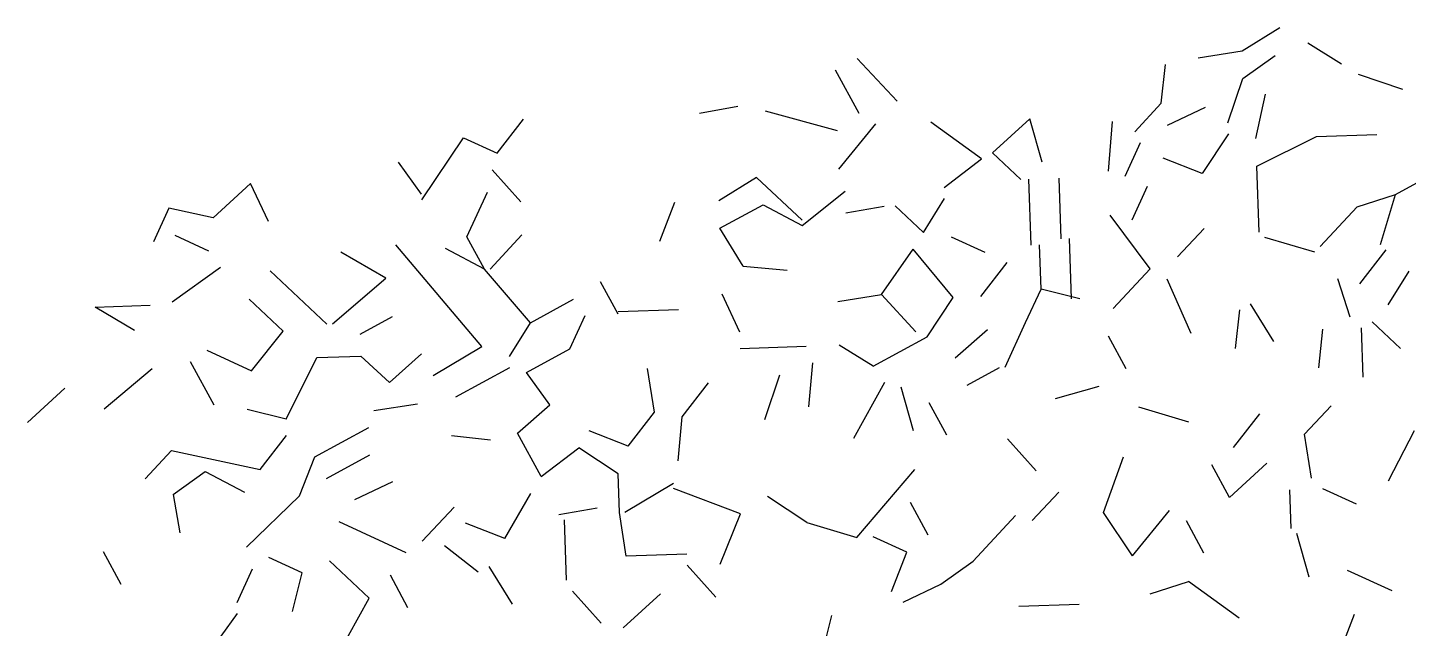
# Model space of a CAD drawing. Header units: metres. Extents: x 10 to 239, y 2 to 253.
# Drawn here: x 91.224 to 92.579, y 183.142 to 183.731 of the extents above; entities that cross this region are included whole.
import ezdxf

# ---------------------------------------------------------------- set-up
doc = ezdxf.new("R2010")
doc.units = ezdxf.units.M
doc.header["$MEASUREMENT"] = 0
doc.layers.add('bloques ARBOLES', color=7, linetype='Continuous', true_color=0xb8d897)

# ---------------------------------------------------------------- blocks, each defined once
blk = doc.blocks.new('arb-alz-77')
at = {"layer": 'bloques ARBOLES', "linetype": 'Continuous'}
for p, q in [((-0.7349, 12.5799), (-0.6497, 12.6326)), ((-0.5097, 12.5502), (-0.5862, 12.5974)), ((-0.8341, 12.5641), (-0.7349, 12.5799)), ((-0.7329, 12.5176), (-0.6599, 12.5699)), ((-0.7329, 12.5176), (-0.6599, 12.5699)), ((-1.6021, 12.4384), (-1.6553, 12.5363)), ((-1.6021, 12.4384), (-1.6553, 12.5363)), ((-1.6021, 12.4384), (-1.6553, 12.5363)), ((-1.516, 12.4663), (-1.6064, 12.5629)), ((-0.9179, 12.4615), (-0.9084, 12.549)), ((-0.7668, 12.4169), (-0.7329, 12.5176)), ((-0.7668, 12.4169), (-0.7329, 12.5176)), ((-0.7668, 12.4169), (-0.7329, 12.5176)), ((-0.7668, 12.4169), (-0.7329, 12.5176)), ((-0.3709, 12.4925), (-0.4716, 12.5265)), ((-0.7035, 12.3816), (-0.6819, 12.482)), ((-1.8767, 12.4541), (-1.9634, 12.4387)), ((-1.8767, 12.4541), (-1.9634, 12.4387)), ((-1.6507, 12.3995), (-1.8141, 12.4438)), ((-0.978, 12.3972), (-0.9179, 12.4615)), ((-0.9038, 12.4123), (-0.8179, 12.4525)), ((-0.9038, 12.4123), (-0.8179, 12.4525)), ((-2.4211, 12.3484), (-2.3615, 12.4253)), ((-1.6477, 12.3123), (-1.5641, 12.4149)), ((-1.6477, 12.3123), (-1.5641, 12.4149)), ((-1.6477, 12.3123), (-1.5641, 12.4149)), ((-1.6477, 12.3123), (-1.5641, 12.4149)), ((-1.3246, 12.3357), (-1.4395, 12.4191)), ((-1.2155, 12.4266), (-1.3002, 12.349)), ((-1.1874, 12.3279), (-1.2155, 12.4266)), ((-1.0372, 12.3081), (-1.0286, 12.4205)), ((-2.592, 12.2431), (-2.4972, 12.3833)), ((-2.4972, 12.3833), (-2.4211, 12.3484)), ((-2.4972, 12.3833), (-2.4211, 12.3484)), ((-2.4972, 12.3833), (-2.4211, 12.3484)), ((-2.4972, 12.3833), (-2.4211, 12.3484)), ((-2.4972, 12.3833), (-2.4211, 12.3484)), ((-0.766, 12.392), (-0.8253, 12.3029)), ((-0.766, 12.392), (-0.8253, 12.3029)), ((-0.766, 12.392), (-0.8253, 12.3029)), ((-0.7013, 12.3195), (-0.5666, 12.3863)), ((-0.7013, 12.3195), (-0.5666, 12.3863)), ((-0.5666, 12.3863), (-0.4297, 12.3908)), ((-0.5666, 12.3863), (-0.4297, 12.3908)), ((-1.2359, 12.289), (-1.3002, 12.349)), ((-1.2359, 12.289), (-1.3002, 12.349)), ((-0.9995, 12.2969), (-0.9647, 12.3728)), ((-0.9995, 12.2969), (-0.9647, 12.3728)), ((-2.5925, 12.2556), (-2.6448, 12.3285)), ((-1.4096, 12.2706), (-1.3246, 12.3357)), ((-0.8253, 12.3029), (-0.9136, 12.3372)), ((-0.6963, 12.1701), (-0.7013, 12.3195)), ((-2.3676, 12.2382), (-2.4324, 12.3108)), ((-2.3676, 12.2382), (-2.4324, 12.3108)), ((-1.834, 12.2936), (-1.9193, 12.241)), ((-1.834, 12.2936), (-1.9193, 12.241)), ((-1.731, 12.1974), (-1.834, 12.2936)), ((-1.2122, 12.1402), (-1.2173, 12.2896)), ((-1.1442, 12.155), (-1.1488, 12.2919)), ((-1.1442, 12.155), (-1.1488, 12.2919)), ((-0.3878, 12.2552), (-0.3144, 12.2951)), ((-0.3878, 12.2552), (-0.3144, 12.2951)), ((-0.3878, 12.2552), (-0.3144, 12.2951)), ((-2.9795, 12.2798), (-3.064, 12.2022)), ((-2.9795, 12.2798), (-3.064, 12.2022)), ((-2.9392, 12.194), (-2.9795, 12.2798)), ((-2.9392, 12.194), (-2.9795, 12.2798)), ((-2.9392, 12.194), (-2.9795, 12.2798)), ((-2.9392, 12.194), (-2.9795, 12.2798)), ((-2.9392, 12.194), (-2.9795, 12.2798)), ((-2.4896, 12.1594), (-2.4431, 12.2606)), ((-2.4896, 12.1594), (-2.4431, 12.2606)), ((-2.4896, 12.1594), (-2.4431, 12.2606)), ((-2.4896, 12.1594), (-2.4431, 12.2606)), ((-1.7306, 12.185), (-1.6336, 12.263)), ((-1.7306, 12.185), (-1.6336, 12.263)), ((-0.9837, 12.1978), (-0.949, 12.2737)), ((-0.474, 12.2274), (-0.3878, 12.2552)), ((-0.4213, 12.142), (-0.3878, 12.2552)), ((-3.1644, 12.2239), (-3.1992, 12.1479)), ((-3.064, 12.2022), (-3.1644, 12.2239)), ((-3.064, 12.2022), (-3.1644, 12.2239)), ((-2.0532, 12.1492), (-2.0188, 12.2376)), ((-2.0532, 12.1492), (-2.0188, 12.2376)), ((-1.9173, 12.1787), (-1.8194, 12.2319)), ((-1.9173, 12.1787), (-1.8194, 12.2319)), ((-1.8194, 12.2319), (-1.7306, 12.185)), ((-1.6319, 12.2133), (-1.5452, 12.2287)), ((-1.456, 12.1694), (-1.5204, 12.2296)), ((-1.456, 12.1694), (-1.5204, 12.2296)), ((-1.456, 12.1694), (-1.4088, 12.2458)), ((-0.5582, 12.1374), (-0.474, 12.2274)), ((-0.5582, 12.1374), (-0.474, 12.2274)), ((-0.9427, 12.0871), (-1.0339, 12.2086)), ((-3.0739, 12.1272), (-3.1499, 12.162)), ((-3.0739, 12.1272), (-3.1499, 12.162)), ((-2.4373, 12.0864), (-2.3651, 12.1636)), ((-1.8645, 12.0933), (-1.9173, 12.1787)), ((-0.8812, 12.114), (-0.8211, 12.1783)), ((-0.8812, 12.114), (-0.8211, 12.1783)), ((-2.4563, 11.9114), (-2.6509, 12.1415)), ((-2.4498, 12.0861), (-2.5385, 12.1329)), ((-2.4498, 12.0861), (-2.4896, 12.1594)), ((-2.4498, 12.0861), (-2.4896, 12.1594)), ((-1.551, 12.0292), (-1.4796, 12.1312)), ((-1.551, 12.0292), (-1.4796, 12.1312)), ((-1.3889, 12.0223), (-1.4796, 12.1312)), ((-1.3935, 12.159), (-1.3174, 12.1243)), ((-1.3935, 12.159), (-1.3174, 12.1243)), ((-1.1901, 12.0413), (-1.1936, 12.1409)), ((-1.1901, 12.0413), (-1.1936, 12.1409)), ((-1.1208, 12.0188), (-1.1255, 12.1556)), ((-1.1208, 12.0188), (-1.1255, 12.1556)), ((-1.1208, 12.0188), (-1.1255, 12.1556)), ((-0.5702, 12.1245), (-0.6834, 12.1581)), ((-0.5702, 12.1245), (-0.6834, 12.1581)), ((-0.4681, 12.0533), (-0.4085, 12.13)), ((-0.4681, 12.0533), (-0.4085, 12.13)), ((-0.4681, 12.0533), (-0.4085, 12.13)), ((-2.6733, 12.0659), (-2.7749, 12.1249)), ((-2.6733, 12.0659), (-2.7749, 12.1249)), ((-2.6733, 12.0659), (-2.7749, 12.1249)), ((-2.6733, 12.0659), (-2.7749, 12.1249)), ((-1.3267, 12.0243), (-1.2668, 12.101)), ((-1.3267, 12.0243), (-1.2668, 12.101)), ((-3.1572, 12.0123), (-3.0478, 12.0908)), ((-2.9354, 12.0821), (-2.8068, 11.9619)), ((-2.9354, 12.0821), (-2.8068, 11.9619)), ((-2.9354, 12.0821), (-2.8068, 11.9619)), ((-2.9354, 12.0821), (-2.8068, 11.9619)), ((-2.7943, 11.9623), (-2.6733, 12.0659)), ((-2.3459, 11.9649), (-2.4498, 12.0861)), ((-1.8645, 12.0933), (-1.7647, 12.0843)), ((-1.8645, 12.0933), (-1.7647, 12.0843)), ((-1.8645, 12.0933), (-1.7647, 12.0843)), ((-1.0267, 11.9971), (-0.9427, 12.0871)), ((-0.4043, 12.0056), (-0.357, 12.0819)), ((-2.1474, 11.9842), (-2.1872, 12.0575)), ((-1.225, 11.9655), (-1.1901, 12.0413)), ((-1.225, 11.9655), (-1.1901, 12.0413)), ((-1.1023, 12.0194), (-1.1901, 12.0413)), ((-0.8505, 11.9408), (-0.9044, 12.0634)), ((-0.8505, 11.9408), (-0.9044, 12.0634)), ((-0.4905, 11.9777), (-0.5184, 12.0641)), ((-0.4905, 11.9777), (-0.5184, 12.0641)), ((-3.3312, 12.0001), (-3.2068, 12.0044)), ((-3.3312, 12.0001), (-3.2068, 12.0044)), ((-3.3312, 12.0001), (-3.2068, 12.0044)), ((-2.9059, 11.946), (-2.983, 12.0182)), ((-2.3459, 11.9649), (-2.2481, 12.018)), ((-2.3459, 11.9649), (-2.2481, 12.018)), ((-2.3459, 11.9649), (-2.2481, 12.018)), ((-1.872, 11.9436), (-1.9121, 12.0294)), ((-1.872, 11.9436), (-1.9121, 12.0294)), ((-1.872, 11.9436), (-1.9121, 12.0294)), ((-1.65, 12.0134), (-1.551, 12.0292)), ((-1.551, 12.0292), (-1.4734, 11.9445)), ((-1.4481, 11.933), (-1.3889, 12.0223)), ((-1.4481, 11.933), (-1.3889, 12.0223)), ((-1.4481, 11.933), (-1.3889, 12.0223)), ((-0.663, 11.9222), (-0.7157, 12.0076)), ((-0.663, 11.9222), (-0.7157, 12.0076)), ((-0.663, 11.9222), (-0.7157, 12.0076)), ((-0.663, 11.9222), (-0.7157, 12.0076)), ((-3.2423, 11.9471), (-3.3312, 12.0001)), ((-3.2423, 11.9471), (-3.3312, 12.0001)), ((-2.7313, 11.9395), (-2.6579, 11.9793)), ((-2.2568, 11.9057), (-2.222, 11.9817)), ((-2.2568, 11.9057), (-2.222, 11.9817)), ((-2.2568, 11.9057), (-2.222, 11.9817)), ((-2.2568, 11.9057), (-2.222, 11.9817)), ((-2.2568, 11.9057), (-2.222, 11.9817)), ((-2.1476, 11.9903), (-2.0107, 11.9949)), ((-2.1476, 11.9903), (-2.0107, 11.9949)), ((-2.1476, 11.9903), (-2.0107, 11.9949)), ((-0.7496, 11.9067), (-0.7402, 11.9943)), ((-0.7496, 11.9067), (-0.7402, 11.9943)), ((-2.9776, 11.8564), (-2.9059, 11.946)), ((-2.9776, 11.8564), (-2.9059, 11.946)), ((-2.3932, 11.8886), (-2.3459, 11.9649)), ((-2.3932, 11.8886), (-2.3459, 11.9649)), ((-1.3842, 11.8853), (-1.3116, 11.95)), ((-1.3842, 11.8853), (-1.3116, 11.95)), ((-1.2714, 11.8643), (-1.225, 11.9655)), ((-0.5613, 11.8633), (-0.5519, 11.9508)), ((-0.5613, 11.8633), (-0.5519, 11.9508)), ((-0.4609, 11.8417), (-0.4648, 11.9538)), ((-0.4609, 11.8417), (-0.4648, 11.9538)), ((-0.4609, 11.8417), (-0.4648, 11.9538)), ((-0.3759, 11.9069), (-0.4403, 11.967)), ((-0.3759, 11.9069), (-0.4403, 11.967)), ((-2.5661, 11.8454), (-2.4563, 11.9114)), ((-2.5661, 11.8454), (-2.4563, 11.9114)), ((-1.7214, 11.9112), (-1.8708, 11.9062)), ((-1.5703, 11.8666), (-1.6467, 11.9139)), ((-1.5703, 11.8666), (-1.6467, 11.9139)), ((-1.5703, 11.8666), (-1.6467, 11.9139)), ((-1.5703, 11.8666), (-1.4481, 11.933)), ((-0.9973, 11.8611), (-1.0371, 11.9344)), ((-0.9973, 11.8611), (-1.0371, 11.9344)), ((-3.0789, 11.9028), (-2.9776, 11.8564)), ((-2.8992, 11.747), (-2.8292, 11.8863)), ((-2.8992, 11.747), (-2.8292, 11.8863)), ((-2.8292, 11.8863), (-2.7296, 11.8897)), ((-2.8292, 11.8863), (-2.7296, 11.8897)), ((-2.6653, 11.8296), (-2.7296, 11.8897)), ((-2.6653, 11.8296), (-2.7296, 11.8897)), ((-2.6653, 11.8296), (-2.5928, 11.8943)), ((-2.6653, 11.8296), (-2.5928, 11.8943)), ((-2.3546, 11.8526), (-2.2568, 11.9057)), ((-2.3546, 11.8526), (-2.2568, 11.9057)), ((-3.311, 11.7704), (-3.202, 11.8613)), ((-3.0621, 11.7788), (-3.1152, 11.8767)), ((-3.0621, 11.7788), (-3.1152, 11.8767)), ((-3.0621, 11.7788), (-3.1152, 11.8767)), ((-2.5147, 11.7973), (-2.3924, 11.8638)), ((-2.3024, 11.7796), (-2.3546, 11.8526)), ((-2.0651, 11.7627), (-2.0808, 11.8618)), ((-1.7077, 11.8743), (-1.7168, 11.7745)), ((-1.3572, 11.8239), (-1.2838, 11.8638)), ((-1.3572, 11.8239), (-1.2838, 11.8638)), ((-1.3572, 11.8239), (-1.2838, 11.8638)), ((-1.3572, 11.8239), (-1.2838, 11.8638)), ((-1.3572, 11.8239), (-1.2838, 11.8638)), ((-3.4843, 11.7397), (-3.3997, 11.8172)), ((-2.0025, 11.7523), (-1.9428, 11.8292)), ((-1.8155, 11.7462), (-1.7815, 11.847)), ((-1.8155, 11.7462), (-1.7815, 11.847)), ((-1.5442, 11.8301), (-1.6147, 11.7031)), ((-1.5442, 11.8301), (-1.6147, 11.7031)), ((-1.4784, 11.7202), (-1.5065, 11.8189)), ((-1.157, 11.7934), (-1.0582, 11.8216)), ((-1.157, 11.7934), (-1.0582, 11.8216)), ((-1.157, 11.7934), (-1.0582, 11.8216)), ((-2.8992, 11.747), (-2.9871, 11.7689)), ((-2.7005, 11.7662), (-2.6013, 11.7819)), ((-2.7005, 11.7662), (-2.6013, 11.7819)), ((-2.3749, 11.7149), (-2.3024, 11.7796)), ((-2.3749, 11.7149), (-2.3024, 11.7796)), ((-2.3749, 11.7149), (-2.3024, 11.7796)), ((-2.3749, 11.7149), (-2.3024, 11.7796)), ((-2.1248, 11.6859), (-2.0651, 11.7627)), ((-2.1248, 11.6859), (-2.0651, 11.7627)), ((-1.4031, 11.7103), (-1.443, 11.7837)), ((-1.4031, 11.7103), (-1.443, 11.7837)), ((-1.4031, 11.7103), (-1.443, 11.7837)), ((-0.9694, 11.7748), (-0.8562, 11.7412)), ((-0.9694, 11.7748), (-0.8562, 11.7412)), ((-0.9694, 11.7748), (-0.8562, 11.7412)), ((-0.7545, 11.6824), (-0.6948, 11.7592)), ((-0.5936, 11.7128), (-0.5335, 11.7771)), ((-0.5936, 11.7128), (-0.5335, 11.7771)), ((-2.834, 11.662), (-2.7117, 11.7283)), ((-2.0115, 11.6523), (-2.0025, 11.7523)), ((-2.0115, 11.6523), (-2.0025, 11.7523)), ((-2.9576, 11.6329), (-2.8979, 11.7096)), ((-2.5243, 11.7099), (-2.4366, 11.7004)), ((-2.3218, 11.617), (-2.3749, 11.7149)), ((-2.3218, 11.617), (-2.3749, 11.7149)), ((-2.1248, 11.6859), (-2.2131, 11.7203)), ((-1.2012, 11.63), (-1.2659, 11.7025)), ((-0.5778, 11.6137), (-0.5936, 11.7128)), ((-0.4033, 11.6071), (-0.3448, 11.7211)), ((-3.2184, 11.6116), (-3.1583, 11.676)), ((-3.1583, 11.676), (-2.9576, 11.6329)), ((-2.8684, 11.5737), (-2.834, 11.662)), ((-2.8074, 11.613), (-2.7096, 11.6662)), ((-2.8074, 11.613), (-2.7096, 11.6662)), ((-2.3218, 11.617), (-2.2367, 11.6822)), ((-2.3218, 11.617), (-2.2367, 11.6822)), ((-2.3218, 11.617), (-2.2367, 11.6822)), ((-2.1476, 11.6229), (-2.2367, 11.6822)), ((-1.0486, 11.5355), (-1.003, 11.6615)), ((-1.0486, 11.5355), (-1.003, 11.6615)), ((-3.1549, 11.5764), (-3.082, 11.6287)), ((-3.1549, 11.5764), (-3.082, 11.6287)), ((-3.082, 11.6287), (-2.9932, 11.5819)), ((-1.6072, 11.4792), (-1.4754, 11.6332)), ((-1.6072, 11.4792), (-1.4754, 11.6332)), ((-1.6072, 11.4792), (-1.4754, 11.6332)), ((-1.6072, 11.4792), (-1.4754, 11.6332)), ((-0.7632, 11.57), (-0.803, 11.6434)), ((-0.7632, 11.57), (-0.803, 11.6434)), ((-0.7632, 11.57), (-0.803, 11.6434)), ((-0.7632, 11.57), (-0.6786, 11.6476)), ((-2.7436, 11.5653), (-2.6578, 11.6057)), ((-2.1447, 11.5357), (-2.1476, 11.6229)), ((-2.1447, 11.5357), (-2.1476, 11.6229)), ((-2.1322, 11.5362), (-2.0224, 11.6023)), ((-2.1322, 11.5362), (-2.0224, 11.6023)), ((-2.1322, 11.5362), (-2.0224, 11.6023)), ((-3.1549, 11.5764), (-3.1396, 11.4897)), ((-2.989, 11.4574), (-2.8684, 11.5737)), ((-2.989, 11.4574), (-2.8684, 11.5737)), ((-2.4043, 11.4771), (-2.3454, 11.5788)), ((-2.4043, 11.4771), (-2.3454, 11.5788)), ((-2.4043, 11.4771), (-2.3454, 11.5788)), ((-2.4043, 11.4771), (-2.3454, 11.5788)), ((-1.8705, 11.5325), (-2.022, 11.5897)), ((-1.8705, 11.5325), (-2.022, 11.5897)), ((-1.7203, 11.5128), (-1.8096, 11.5721)), ((-1.2098, 11.5175), (-1.1498, 11.5819)), ((-0.6238, 11.4999), (-0.6268, 11.587)), ((-0.6238, 11.4999), (-0.6268, 11.587)), ((-0.6238, 11.4999), (-0.6268, 11.587)), ((-0.6238, 11.4999), (-0.6268, 11.587)), ((-0.6238, 11.4999), (-0.6268, 11.587)), ((-0.4762, 11.5547), (-0.5521, 11.5895)), ((-2.5909, 11.4709), (-2.5188, 11.5481)), ((-2.5909, 11.4709), (-2.5188, 11.5481)), ((-2.5909, 11.4709), (-2.5188, 11.5481)), ((-2.2815, 11.5311), (-2.1949, 11.5465)), ((-2.2815, 11.5311), (-2.1949, 11.5465)), ((-2.1289, 11.4367), (-2.1447, 11.5357)), ((-1.4454, 11.4846), (-1.4853, 11.558)), ((-0.983, 11.438), (-1.0486, 11.5355)), ((-0.983, 11.438), (-1.0486, 11.5355)), ((-0.983, 11.438), (-0.8992, 11.5405)), ((-0.983, 11.438), (-0.8992, 11.5405)), ((-2.6274, 11.4448), (-2.7791, 11.5143)), ((-2.4043, 11.4771), (-2.4926, 11.5115)), ((-2.264, 11.3823), (-2.2687, 11.5191)), ((-1.9166, 11.4189), (-1.8705, 11.5325)), ((-1.7203, 11.5128), (-1.6072, 11.4792)), ((-1.7203, 11.5128), (-1.6072, 11.4792)), ((-1.3438, 11.4258), (-1.2476, 11.5288)), ((-0.8212, 11.4435), (-0.861, 11.5168)), ((-1.4939, 11.4457), (-1.5698, 11.4804)), ((-0.5827, 11.3893), (-0.6109, 11.488)), ((-0.5827, 11.3893), (-0.6109, 11.488)), ((-3.2726, 11.3731), (-3.3125, 11.4465)), ((-3.2726, 11.3731), (-3.3125, 11.4465)), ((-3.2726, 11.3731), (-3.3125, 11.4465)), ((-3.2726, 11.3731), (-3.3125, 11.4465)), ((-3.2726, 11.3731), (-3.3125, 11.4465)), ((-2.464, 11.4004), (-2.5407, 11.4601)), ((-2.464, 11.4004), (-2.5407, 11.4601)), ((-1.992, 11.4413), (-2.1289, 11.4367)), ((-1.992, 11.4413), (-2.1289, 11.4367)), ((-1.5283, 11.3573), (-1.4939, 11.4457)), ((-2.8625, 11.3994), (-2.9384, 11.4343)), ((-2.7111, 11.3423), (-2.8011, 11.4264)), ((-2.7111, 11.3423), (-2.8011, 11.4264)), ((-2.7111, 11.3423), (-2.8011, 11.4264)), ((-2.3867, 11.3284), (-2.4395, 11.4136)), ((-2.3867, 11.3284), (-2.4395, 11.4136)), ((-1.9264, 11.3439), (-1.9911, 11.4164)), ((-1.4168, 11.3735), (-1.3438, 11.4258)), ((-3.0097, 11.3322), (-2.9749, 11.4082)), ((-2.8844, 11.3115), (-2.8625, 11.3994)), ((-2.8844, 11.3115), (-2.8625, 11.3994)), ((-2.6232, 11.3203), (-2.663, 11.3937)), ((-2.6232, 11.3203), (-2.663, 11.3937)), ((-0.9427, 11.3521), (-0.8564, 11.38)), ((-0.9427, 11.3521), (-0.8564, 11.38)), ((-0.7414, 11.2967), (-0.8564, 11.38)), ((-0.7414, 11.2967), (-0.8564, 11.38)), ((-0.3948, 11.3583), (-0.496, 11.4046)), ((-0.3948, 11.3583), (-0.496, 11.4046)), ((-2.186, 11.2853), (-2.2508, 11.3578)), ((-2.1359, 11.2746), (-2.0512, 11.3521)), ((-2.1359, 11.2746), (-2.0512, 11.3521)), ((-1.5025, 11.3332), (-1.4168, 11.3735)), ((-2.7816, 11.2153), (-2.7111, 11.3423)), ((-1.2406, 11.3235), (-1.1039, 11.3281)), ((-1.2406, 11.3235), (-1.1039, 11.3281)), ((-3.0921, 11.1924), (-3.0089, 11.3073)), ((-1.6855, 11.215), (-1.6635, 11.303)), ((-1.6855, 11.215), (-1.6635, 11.303)), ((-0.5146, 11.2172), (-0.4803, 11.3055))]:
    blk.add_line(p, q, dxfattribs=at)

msp = doc.modelspace()

# ---------------------------------------------------------------- block references
at = {"layer": 'bloques ARBOLES', "color": 2, "xscale": 0.433568186266492, "yscale": 0.433568186266492, "zscale": 0.433568186266492}
msp.add_blockref('arb-alz-77', (92.73427, 178.25369), dxfattribs=at)

doc.saveas('drawing.dxf')
